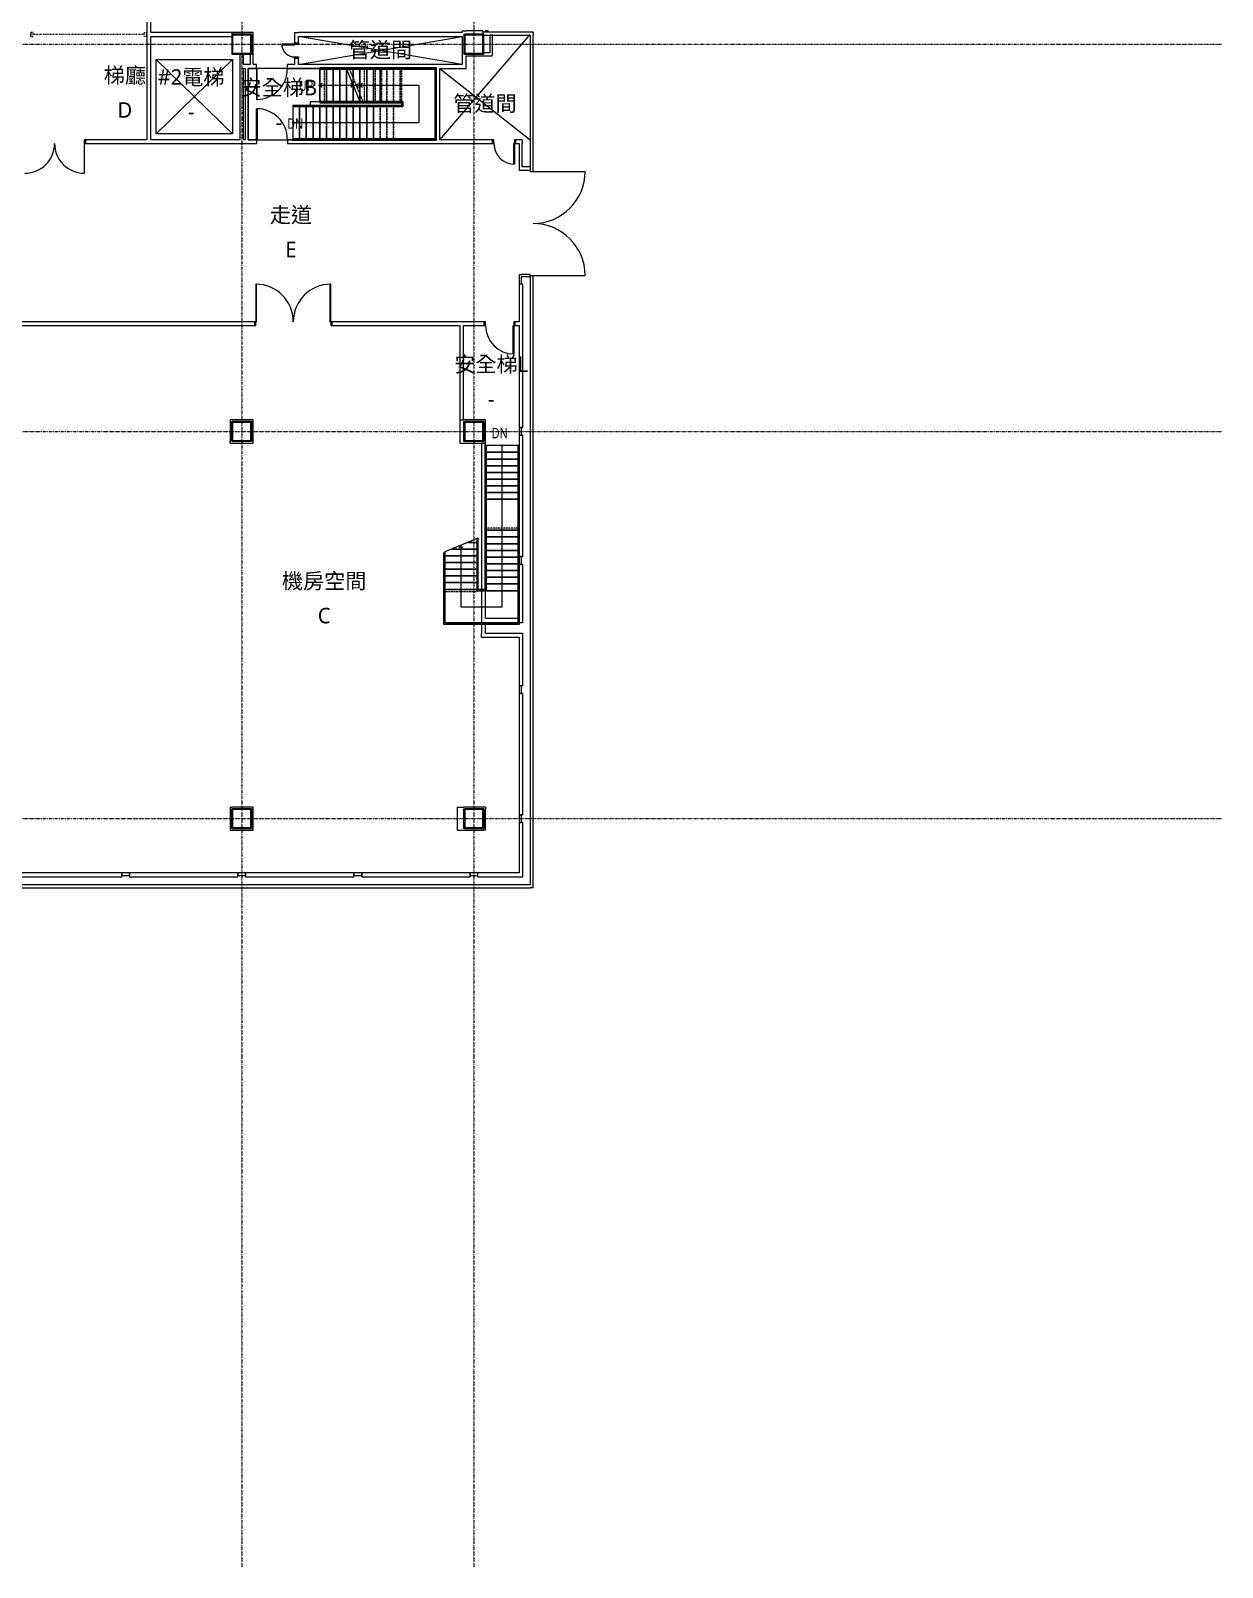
# Model space of a CAD drawing. Extents: x -122301 to 290600, y -29000 to 395522.
# Drawn here: x 244425 to 290600, y -29000 to 30520 of the extents above; entities that cross this region are included whole.
import ezdxf
from ezdxf.enums import TextEntityAlignment as Align

# ---------------------------------------------------------------- set-up
doc = ezdxf.new("R2010")
doc.units = 0
doc.header["$LTSCALE"] = 10
for name, pattern in [('H12PL2$0$JJP_三點線', [0.9, 0.3, -0.15, 0, -0.15, 0, -0.15, 0, -0.15]), ('H12PL2$0$JJP_虛線(退縮線、投影線、地下室範圍、非屬本工程、圖面分區)', [0.45, 0.3, -0.15]), ('H12PL2$0$TAI_虛線', [5.644, 2.822, -2.822]), ('H12PL2$0$虛線', [0.846667, 0.423333, -0.423333])]:
    doc.linetypes.add(name, pattern=pattern)
for name, color, linetype in [('H12PL2$0$A-OBJE-2D', 252, 'Continuous'), ('H12PL2$0$A-STRS', 252, 'Continuous'), ('H12PL2$0$A-TEXT', 252, 'Continuous'), ('H12PL2$0$A-WALL-EX', 252, 'Continuous'), ('H12PL2$0$A-WALL-IN', 252, 'Continuous'), ('H12PL2$0$A-ZONE', 252, 'Continuous'), ('H12PL2$0$Door', 252, 'Continuous'), ('H12PL2$0$S-COL', 252, 'Continuous'), ('H12PL2$0$S-GRID', 252, 'Continuous'), ('H12PL2$0$S-SLAB-SHOW', 252, 'Continuous')]:
    doc.layers.add(name, color=color, linetype=linetype)
doc.styles.add('H12PL2$0$Standard', font='', dxfattribs={"width": 0.8})
doc.styles.get('H12PL2$0$Standard').set_extended_font_data('Microsoft JhengHei')

# ---------------------------------------------------------------- blocks, each defined once
blk = doc.blocks.new('H12PL2')
at = {"layer": 'H12PL2$0$A-OBJE-2D', "lineweight": 0}
for p, q in [((260275, 26300), (263780, 30380)), ((254800, 29210), (261150, 30300)), ((261150, 29210), (254800, 30300)), ((249290, 26525), (252240, 29410)), ((249290, 29410), (252240, 26525)), ((249290, 26525), (249290, 29410)), ((249290, 29410), (252240, 29410)), ((252240, 29410), (252240, 26525)), ((260275, 29060), (263780, 26300)), ((252240, 26525), (249290, 26525))]:
    blk.add_line(p, q, dxfattribs=at)
at = {"layer": 'H12PL2$0$A-STRS', "lineweight": 0}
for p, q in [((256644.2, 29080), (255625, 29080)), ((255625, 29080), (255625, 29030)), ((257965, 29080), (255625, 29080)), ((255625, 29080), (255625, 29030)), ((255625, 29030), (256665, 29030)), ((255625, 29030), (255625, 27780)), ((256665, 29030), (255625, 29030)), ((255625, 29030), (255625, 27780)), ((255885, 29030), (255625, 29030)), ((255625, 29030), (257965, 29030)), ((255625, 29030), (255625, 27780)), ((257965, 29030), (255625, 29030)), ((255625, 29030), (255625, 27780)), ((255885, 29030), (255625, 29030)), ((255885, 29030), (255885, 27780)), ((255885, 27780), (255885, 29030)), ((255885, 29030), (255885, 27780)), ((256145, 29030), (255885, 29030)), ((255885, 29030), (255885, 27780)), ((255885, 27780), (255885, 29030)), ((255885, 29030), (255885, 27780)), ((256145, 29030), (255885, 29030)), ((256145, 29030), (256145, 27780)), ((256145, 27780), (256145, 29030)), ((256145, 29030), (256145, 27780)), ((256405, 29030), (256145, 29030)), ((256145, 29030), (256145, 27780)), ((256145, 27780), (256145, 29030)), ((256145, 29030), (256145, 27780)), ((256405, 29030), (256145, 29030)), ((256405, 29030), (256405, 27780)), ((256405, 27780), (256405, 29030)), ((256405, 29030), (256405, 27780)), ((256665, 29030), (256405, 29030)), ((256405, 29030), (256405, 27780)), ((256405, 27780), (256405, 29030)), ((256405, 29030), (256405, 27780)), ((256665, 29030), (256405, 29030)), ((256665, 29030), (256665, 27780)), ((256665, 27780), (256665, 29030)), ((256665, 29030), (256665, 27780)), ((256665, 29030), (257185, 27780)), ((256665, 29030), (256665, 27780)), ((256665, 27780), (256665, 29030)), ((256665, 29030), (256665, 27780)), ((256925, 29030), (256665, 29030)), ((256925, 29030), (256925, 27780)), ((256925, 27780), (256925, 29030)), ((256925, 29030), (256925, 27780)), ((257185, 29030), (256925, 29030)), ((257705, 29080), (257185, 29080)), ((257185, 29080), (257185, 29030)), ((257185, 29030), (257185, 27780)), ((257185, 27780), (257185, 29030)), ((257185, 29030), (257185, 27780)), ((257445, 29030), (257185, 29030)), ((257185, 29030), (257705, 29030)), ((257185, 29030), (257185, 27780)), ((257705, 29030), (257185, 29030)), ((257185, 29030), (257185, 27780)), ((257445, 29030), (257185, 29030)), ((257445, 29030), (257445, 27780)), ((257445, 27780), (257445, 29030)), ((257445, 29030), (257445, 27780)), ((257705, 29030), (257445, 29030)), ((257445, 29030), (257445, 27780)), ((257445, 27780), (257445, 29030)), ((257445, 29030), (257445, 27780)), ((257705, 29030), (257445, 29030)), ((257705, 29030), (257705, 29080)), ((257965, 29080), (257705, 29080)), ((257705, 29080), (257705, 29030)), ((257705, 29030), (257705, 27780)), ((257705, 27780), (257705, 29030)), ((257705, 29030), (257705, 27780)), ((257965, 29030), (257705, 29030)), ((257705, 29030), (257965, 29030)), ((257779.57, 29030), (257705, 29030)), ((257705, 29030), (257705, 27780)), ((257705, 29030), (257705, 27780)), ((257705, 29030), (257705, 27780)), ((257705, 27780), (257705, 29030)), ((257705, 29030), (257705, 27780)), ((257965, 29030), (257705, 29030)), ((257965, 29030), (257779.57, 29030)), ((257965, 29030), (257965, 29080)), ((260145, 29080), (257965, 29080)), ((257965, 29080), (257965, 29030)), ((260145, 29080), (257965, 29080)), ((257965, 29030), (260095, 29030)), ((258032.66, 29030), (257965, 29030)), ((257965, 29030), (257965, 27780)), ((257965, 29030), (257965, 27780)), ((257965, 29030), (257965, 27780)), ((257965, 27780), (257965, 29030)), ((260095, 29030), (257965, 29030)), ((257965, 29030), (257965, 27780)), ((257965, 29030), (260095, 29030)), ((260095, 29030), (257965, 29030)), ((260095, 29030), (257965, 29030)), ((260095, 29030), (258032.66, 29030)), ((260095, 29030), (260095, 26330)), ((260095, 26330), (260095, 29030)), ((260095, 26330), (260095, 29030)), ((260095, 29030), (260095, 26330)), ((260095, 26330), (260095, 29030)), ((260095, 26330), (260095, 29030)), ((260145, 26280), (260145, 29080)), ((260145, 26280), (260145, 29080)), ((255725, 28480), (255625, 28405)), ((255625, 28405), (255885, 28405)), ((255625, 28405), (255885, 28405)), ((255625, 28405), (255725, 28330)), ((255885, 28405), (256925, 28405)), ((255885, 28405), (257965, 28405)), ((256925, 28405), (256825, 28480)), ((256825, 28330), (256925, 28405)), ((256925, 28405), (256925, 27780)), ((256925, 27780), (256925, 28405)), ((256925, 28405), (256925, 27780)), ((257285, 28480), (257185, 28405)), ((257185, 28405), (257445, 28405)), ((257185, 28405), (257285, 28330)), ((257445, 28405), (257705, 28405)), ((257705, 28405), (257965, 28405)), ((257965, 28405), (259470, 28405)), ((257965, 28405), (259470, 28405)), ((259470, 28405), (259470, 26955)), ((259470, 28405), (259470, 26955)), ((257445, 27630), (254585, 27630)), ((254585, 27630), (254585, 27580)), ((254585, 27580), (257445, 27580)), ((254585, 27580), (254585, 26330)), ((257445, 27580), (254585, 27580)), ((254845, 27580), (254585, 27580)), ((254585, 27580), (254585, 26330)), ((254845, 26330), (254845, 27580)), ((255105, 27580), (254845, 27580)), ((254845, 27580), (254845, 26330)), ((254845, 26330), (254845, 27580)), ((255105, 26330), (255105, 27580)), ((255365, 27580), (255105, 27580)), ((255105, 27580), (255105, 26330)), ((255105, 26330), (255105, 27580)), ((257705, 27630), (255365, 27630)), ((255365, 27630), (255365, 27580)), ((255365, 27580), (257705, 27580)), ((257705, 27580), (255365, 27580)), ((255365, 27580), (255365, 26330)), ((255625, 27580), (255365, 27580)), ((255365, 27580), (255365, 26330)), ((255365, 26330), (255365, 27580)), ((255625, 27580), (255365, 27580)), ((255365, 27580), (255365, 26330)), ((255365, 26330), (255365, 27580)), ((257185, 27780), (255625, 27780)), ((255625, 27780), (255625, 27730)), ((255625, 27780), (257185, 27780)), ((255625, 27780), (255885, 27780)), ((257965, 27780), (255625, 27780)), ((255625, 27780), (255625, 27730)), ((255625, 27780), (257965, 27780)), ((255625, 27780), (255885, 27780)), ((255625, 27730), (257205.8, 27730)), ((255625, 27730), (257965, 27730)), ((255625, 26330), (255625, 27580)), ((255885, 27580), (255625, 27580)), ((255625, 27580), (255625, 26330)), ((255625, 26330), (255625, 27580)), ((255625, 26330), (255625, 27580)), ((255885, 27580), (255625, 27580)), ((255625, 27580), (255625, 26330)), ((255625, 26330), (255625, 27580)), ((255885, 27780), (256145, 27780)), ((255885, 27780), (256145, 27780)), ((255885, 26330), (255885, 27580)), ((256145, 27580), (255885, 27580)), ((255885, 27580), (255885, 26330)), ((255885, 26330), (255885, 27580)), ((255885, 26330), (255885, 27580)), ((256145, 27580), (255885, 27580)), ((255885, 27580), (255885, 26330)), ((255885, 26330), (255885, 27580)), ((256145, 27780), (256405, 27780)), ((256145, 27780), (256405, 27780)), ((256145, 26330), (256145, 27580)), ((256405, 27580), (256145, 27580)), ((256145, 27580), (256145, 26330)), ((256145, 26330), (256145, 27580)), ((256145, 26330), (256145, 27580)), ((256405, 27580), (256145, 27580)), ((256145, 27580), (256145, 26330)), ((256145, 26330), (256145, 27580)), ((256405, 27780), (256665, 27780)), ((256405, 27780), (256665, 27780)), ((256405, 26330), (256405, 27580)), ((256665, 27580), (256405, 27580)), ((256405, 27580), (256405, 26330)), ((256405, 26330), (256405, 27580)), ((256405, 26330), (256405, 27580)), ((256665, 27580), (256405, 27580)), ((256405, 27580), (256405, 26330)), ((256405, 26330), (256405, 27580)), ((256665, 27780), (256925, 27780)), ((256665, 27780), (256925, 27780)), ((256665, 26330), (256665, 27580)), ((256925, 27580), (256665, 27580)), ((256665, 27580), (256665, 26330)), ((256665, 26330), (256665, 27580)), ((256665, 26330), (256665, 27580)), ((256925, 27580), (256665, 27580)), ((256665, 27580), (256665, 26330)), ((256665, 26330), (256665, 27580)), ((256925, 27780), (257185, 27780)), ((256925, 27780), (257185, 27780)), ((256925, 26330), (256925, 27580)), ((257185, 27580), (256925, 27580)), ((256925, 27580), (256925, 26330)), ((256925, 26330), (256925, 27580)), ((256925, 26330), (256925, 27580)), ((257185, 27580), (256925, 27580)), ((256925, 27580), (256925, 26330)), ((256925, 26330), (256925, 27580)), ((257185, 27780), (257445, 27780)), ((257705, 27780), (257185, 27780)), ((257185, 27780), (257185, 27730)), ((257185, 27780), (257705, 27780)), ((257185, 27780), (257445, 27780)), ((257185, 27730), (257705, 27730)), ((257185, 26330), (257185, 27580)), ((257445, 27580), (257185, 27580)), ((257185, 27580), (257185, 26330)), ((257185, 26330), (257185, 27580)), ((257185, 26330), (257185, 27580)), ((257445, 27580), (257185, 27580)), ((257185, 27580), (257185, 26330)), ((257185, 26330), (257185, 27580)), ((257445, 27780), (257705, 27780)), ((257445, 27780), (257705, 27780)), ((257705, 27630), (257445, 27630)), ((257445, 27630), (257445, 27580)), ((257445, 27580), (257445, 27630)), ((257445, 26330), (257445, 27580)), ((257705, 27580), (257445, 27580)), ((257445, 27580), (257445, 26330)), ((257445, 26330), (257445, 27580)), ((257445, 27580), (257705, 27580)), ((257705, 27580), (257445, 27580)), ((257445, 26330), (257445, 27580)), ((257445, 26330), (257445, 27580)), ((257705, 27580), (257445, 27580)), ((257445, 27580), (257445, 26330)), ((257445, 26330), (257445, 27580)), ((257705, 27780), (257965, 27780)), ((257705, 27730), (257705, 27780)), ((257965, 27780), (257705, 27780)), ((257705, 27780), (257705, 27730)), ((257705, 27780), (257779.57, 27780)), ((257705, 27780), (257965, 27780)), ((257705, 27730), (257965, 27730)), ((258795, 27630), (257705, 27630)), ((257705, 27630), (257705, 27580)), ((257705, 27580), (257705, 27630)), ((258795, 27630), (257705, 27630)), ((257705, 27580), (258845, 27580)), ((258845, 27580), (257705, 27580)), ((257705, 26330), (257705, 27580)), ((257705, 26330), (257705, 27580)), ((258845, 27580), (257705, 27580)), ((257705, 27580), (257705, 26330)), ((257705, 26330), (257705, 27580)), ((257705, 27580), (258845, 27580)), ((258845, 27580), (257705, 27580)), ((258845, 27580), (257705, 27580)), ((257779.57, 27780), (257965, 27780)), ((257965, 27730), (257965, 27780)), ((258845, 27780), (257965, 27780)), ((257965, 27780), (257965, 27730)), ((257965, 27780), (258032.66, 27780)), ((257965, 27780), (258845, 27780)), ((258845, 27780), (257965, 27780)), ((257965, 27780), (258845, 27780)), ((257965, 27780), (258845, 27780)), ((257965, 27730), (258795, 27730)), ((257965, 27730), (258795, 27730)), ((258032.66, 27780), (258845, 27780)), ((258795, 27730), (258795, 27630)), ((258795, 27730), (258795, 27630)), ((258845, 27580), (258845, 27780)), ((258845, 27780), (258845, 27580)), ((258845, 27780), (258845, 27580)), ((258845, 27580), (258845, 27780)), ((258845, 27780), (258845, 27580)), ((258845, 27780), (258845, 27580)), ((254845, 26955), (254585, 26955)), ((257445, 26955), (254845, 26955)), ((255625, 26955), (255365, 26955)), ((257705, 26955), (255625, 26955)), ((257705, 26955), (257445, 26955)), ((259470, 26955), (257705, 26955)), ((259470, 26955), (257705, 26955)), ((257445, 26330), (254585, 26330)), ((254585, 26330), (254585, 26280)), ((254585, 26330), (257445, 26330)), ((254585, 26330), (254845, 26330)), ((254585, 26280), (257445, 26280)), ((254845, 26330), (255105, 26330)), ((255105, 26330), (255365, 26330)), ((257705, 26330), (255365, 26330)), ((255365, 26330), (255365, 26280)), ((255365, 26330), (257705, 26330)), ((255365, 26330), (255625, 26330)), ((255365, 26330), (255625, 26330)), ((255365, 26280), (257705, 26280)), ((255625, 26330), (255885, 26330)), ((255625, 26330), (255885, 26330)), ((255885, 26330), (256145, 26330)), ((255885, 26330), (256145, 26330)), ((256145, 26330), (256405, 26330)), ((256145, 26330), (256405, 26330)), ((256405, 26330), (256665, 26330)), ((256405, 26330), (256665, 26330)), ((256665, 26330), (256925, 26330)), ((256665, 26330), (256925, 26330)), ((256925, 26330), (257185, 26330)), ((256925, 26330), (257185, 26330)), ((257185, 26330), (257445, 26330)), ((257185, 26330), (257445, 26330)), ((257445, 26330), (257705, 26330)), ((257705, 26330), (257445, 26330)), ((257445, 26330), (257445, 26280)), ((257445, 26280), (257445, 26330)), ((257445, 26330), (257705, 26330)), ((257445, 26330), (257705, 26330)), ((257445, 26280), (257705, 26280)), ((260095, 26330), (257705, 26330)), ((257705, 26330), (257705, 26280)), ((257705, 26280), (257705, 26330)), ((257705, 26330), (260095, 26330)), ((257705, 26330), (260095, 26330)), ((260095, 26330), (257705, 26330)), ((257705, 26330), (260095, 26330)), ((257705, 26330), (260095, 26330)), ((257705, 26280), (260145, 26280)), ((257705, 26280), (260145, 26280)), ((262070, 14450), (262020, 14450)), ((262020, 14450), (262020, 12370)), ((262070, 12370), (262070, 14450)), ((263320, 14450), (262070, 14450)), ((262070, 14450), (262070, 12370)), ((263320, 14450), (262070, 14450)), ((262070, 14450), (262070, 14190)), ((262695, 14190), (262695, 14450)), ((263370, 14450), (263320, 14450)), ((263320, 14450), (263320, 12370)), ((263320, 12370), (263320, 14450)), ((263320, 14190), (263320, 14450)), ((263370, 12370), (263370, 14450)), ((262070, 14190), (263320, 14190)), ((263320, 14190), (262070, 14190)), ((262070, 14190), (262070, 13930)), ((262070, 14190), (263320, 14190)), ((262070, 13930), (263320, 13930)), ((263320, 13930), (262070, 13930)), ((262070, 13930), (262070, 13670)), ((262070, 13930), (263320, 13930)), ((262695, 12370), (262695, 14190)), ((263320, 13930), (263320, 14190)), ((263320, 13670), (263320, 13930)), ((262070, 13670), (263320, 13670)), ((263320, 13670), (262070, 13670)), ((262070, 13670), (262070, 13410)), ((262070, 13670), (263320, 13670)), ((262070, 13410), (263320, 13410)), ((263320, 13410), (262070, 13410)), ((262070, 13410), (262070, 13150)), ((262070, 13410), (263320, 13410)), ((262070, 13150), (263320, 13150)), ((263320, 13150), (262070, 13150)), ((262070, 13150), (262070, 12890)), ((262070, 13150), (263320, 13150)), ((263320, 13410), (263320, 13670)), ((263320, 13150), (263320, 13410)), ((263320, 12890), (263320, 13150)), ((262070, 12890), (263320, 12890)), ((263320, 12890), (262070, 12890)), ((262070, 12890), (262070, 12630)), ((262070, 12890), (263320, 12890)), ((262070, 12630), (263320, 12630)), ((262070, 12630), (262070, 12370)), ((263320, 12630), (262070, 12630)), ((262070, 12630), (263320, 12630)), ((263320, 12630), (263320, 12890)), ((263320, 12370), (263320, 12630)), ((262070, 12370), (262020, 12370)), ((262020, 12370), (262020, 11170)), ((262020, 12370), (262070, 12370)), ((262070, 11170), (262070, 12370)), ((262070, 12370), (262070, 11247.7)), ((262070, 12370), (263320, 12370)), ((262070, 12370), (263320, 12370)), ((262070, 12370), (262070, 11170)), ((263320, 12370), (262070, 12370)), ((262070, 12370), (263320, 12370)), ((262695, 11170), (262695, 12370)), ((263370, 12370), (263320, 12370)), ((263320, 12370), (263320, 11170)), ((263320, 12370), (263370, 12370)), ((263320, 11247.7), (263320, 12370)), ((263320, 11170), (263320, 12370)), ((263370, 11170), (263370, 12370)), ((261720, 10851.69), (260470, 10331.69)), ((261720, 10851.69), (261720, 8880)), ((261720, 8880), (261720, 10851.69)), ((261720, 10700), (261720, 10851.69)), ((261770, 8880), (261770, 10872.49)), ((262070, 11170), (262020, 11170)), ((262020, 11170), (262020, 8830)), ((262020, 11170), (262070, 11170)), ((262070, 11247.7), (262070, 11170)), ((262070, 8830), (262070, 11170)), ((262070, 11170), (262070, 8830)), ((262070, 11170), (263320, 11170)), ((262070, 11170), (263320, 11170)), ((262070, 11170), (263320, 11170)), ((263320, 11170), (262070, 11170)), ((262070, 11170), (262070, 10910)), ((262070, 11170), (263320, 11170)), ((262070, 10910), (263320, 10910)), ((263320, 10910), (262070, 10910)), ((262070, 10910), (262070, 10650)), ((262070, 10910), (263320, 10910)), ((262695, 8830), (262695, 11170)), ((263320, 11170), (263320, 11247.7)), ((263370, 11170), (263320, 11170)), ((263320, 11170), (263320, 8830)), ((263320, 11170), (263370, 11170)), ((263320, 8830), (263320, 11170)), ((263320, 10910), (263320, 11170)), ((263320, 10650), (263320, 10910)), ((263370, 8830), (263370, 11170)), ((260420, 10310.89), (260420, 8880)), ((260470, 8880), (260470, 10331.69)), ((260470, 10331.69), (260470, 8880)), ((260470, 10331.69), (260470, 10180)), ((261720, 10180), (260470, 10180)), ((260470, 10180), (261720, 10180)), ((261720, 10180), (260470, 10180)), ((260470, 10180), (260470, 9920)), ((261720, 10440), (260730.36, 10440)), ((260730.36, 10440), (261720, 10440)), ((261720, 10440), (260730.36, 10440)), ((261095, 10591.69), (261020, 10491.69)), ((261095, 10591.69), (261095, 8880)), ((261170, 10491.69), (261095, 10591.69)), ((261720, 10700), (261355.36, 10700)), ((261355.36, 10700), (261720, 10700)), ((261720, 10700), (261355.36, 10700)), ((261720, 10440), (261720, 10700)), ((261720, 10180), (261720, 10440)), ((261720, 9920), (261720, 10180)), ((262070, 10650), (263320, 10650)), ((263320, 10650), (262070, 10650)), ((262070, 10650), (262070, 10390)), ((262070, 10650), (263320, 10650)), ((262070, 10390), (263320, 10390)), ((263320, 10390), (262070, 10390)), ((262070, 10390), (262070, 10130)), ((262070, 10390), (263320, 10390)), ((262070, 10130), (263320, 10130)), ((263320, 10130), (262070, 10130)), ((262070, 10130), (262070, 9870)), ((262070, 10130), (263320, 10130)), ((263320, 10390), (263320, 10650)), ((263320, 10130), (263320, 10390)), ((263320, 9870), (263320, 10130)), ((261720, 9920), (260470, 9920)), ((260470, 9920), (261720, 9920)), ((261720, 9920), (260470, 9920)), ((260470, 9920), (260470, 9660)), ((261720, 9660), (260470, 9660)), ((260470, 9660), (261720, 9660)), ((261720, 9660), (260470, 9660)), ((260470, 9660), (260470, 9400)), ((261720, 9660), (261720, 9920)), ((261720, 9400), (261720, 9660)), ((262070, 9870), (263320, 9870)), ((263320, 9870), (262070, 9870)), ((262070, 9870), (262070, 9610)), ((262070, 9870), (263320, 9870)), ((262070, 9610), (263320, 9610)), ((263320, 9610), (262070, 9610)), ((262070, 9610), (262070, 9350)), ((262070, 9610), (263320, 9610)), ((263320, 9610), (263320, 9870)), ((263320, 9350), (263320, 9610)), ((261720, 9400), (260470, 9400)), ((260470, 9400), (261720, 9400)), ((261720, 9400), (260470, 9400)), ((260470, 9400), (260470, 9140)), ((261720, 9140), (260470, 9140)), ((260470, 9140), (261720, 9140)), ((261720, 9140), (260470, 9140)), ((260470, 9140), (260470, 8880)), ((261720, 9140), (261720, 9400)), ((261720, 8880), (261720, 9140)), ((262070, 9350), (263320, 9350)), ((263320, 9350), (262070, 9350)), ((262070, 9350), (262070, 9090)), ((262070, 9350), (263320, 9350)), ((262070, 9090), (263320, 9090)), ((262070, 9090), (262070, 8830)), ((263320, 9090), (262070, 9090)), ((262070, 9090), (263320, 9090)), ((263320, 9090), (263320, 9350)), ((263320, 8830), (263320, 9090)), ((260420, 8880), (260470, 8880)), ((260420, 8880), (260420, 7530)), ((260470, 8880), (260420, 8880)), ((260470, 7580), (260470, 8880)), ((260470, 8880), (260470, 8802.3)), ((261720, 8880), (260470, 8880)), ((261720, 8880), (260470, 8880)), ((261720, 8880), (260470, 8880)), ((260470, 8880), (261720, 8880)), ((261720, 8880), (260470, 8880)), ((260470, 8880), (260470, 7580)), ((260470, 8802.3), (260470, 7580)), ((261095, 8880), (261095, 8205)), ((261720, 8880), (261770, 8880)), ((261720, 8880), (261720, 8830)), ((261770, 8880), (261720, 8880)), ((261720, 8830), (261720, 8880)), ((261720, 8830), (261720, 8880)), ((261720, 8830), (262070, 8830)), ((262070, 8830), (261720, 8830)), ((262070, 8830), (261720, 8830)), ((262070, 8880), (261770, 8880)), ((262020, 8830), (262070, 8830)), ((262070, 8830), (262070, 8880)), ((262070, 8830), (263320, 8830)), ((262070, 8830), (263320, 8830)), ((263320, 8830), (262070, 8830)), ((262070, 8830), (263320, 8830)), ((262695, 8205), (262695, 8830)), ((263370, 8830), (263320, 8830)), ((263320, 8830), (263320, 7580)), ((263320, 8830), (263370, 8830)), ((263320, 7580), (263320, 8830)), ((263320, 7580), (263320, 8830)), ((263370, 7530), (263370, 8830)), ((261095, 8205), (262695, 8205)), ((260420, 7530), (263370, 7530)), ((263320, 7580), (260470, 7580)), ((260470, 7580), (263320, 7580)), ((260470, 7580), (263320, 7580))]:
    blk.add_line(p, q, dxfattribs=at)
at = {"layer": 'H12PL2$0$A-STRS', "linetype": 'H12PL2$0$JJP_虛線(退縮線、投影線、地下室範圍、非屬本工程、圖面分區)', "lineweight": 0}
for p, q in [((255804.09, 27780), (255804.09, 29030)), ((255804.09, 27780), (255804.09, 29030)), ((258745, 29080), (256752.51, 29080)), ((256773.31, 29030), (258745, 29030)), ((256925, 29030), (256773.31, 29030)), ((256773.31, 29030), (257293.31, 27780)), ((256925, 29030), (256925, 28665.36)), ((256925, 28665.36), (256925, 29030)), ((256925, 29030), (256925, 28665.36)), ((257185, 29030), (256925, 29030)), ((257185, 29030), (257185, 28040.36)), ((257185, 28040.36), (257185, 29030)), ((257185, 29030), (257185, 28040.36)), ((257445, 29030), (257185, 29030)), ((257360.68, 27780), (257360.68, 29030)), ((257445, 29030), (257445, 27780)), ((257445, 27780), (257445, 29030)), ((257445, 29030), (257445, 27780)), ((257705, 29030), (257445, 29030)), ((257705, 29030), (257705, 27780)), ((257705, 27780), (257705, 29030)), ((257705, 29030), (257705, 27780)), ((257965, 29030), (257705, 29030)), ((257779.57, 27780), (257779.57, 29030)), ((257965, 29030), (257965, 27780)), ((257965, 27780), (257965, 29030)), ((257965, 29030), (257965, 27780)), ((258225, 29030), (257965, 29030)), ((258032.66, 27780), (258032.66, 29030)), ((258225, 29030), (258225, 27780)), ((258225, 27780), (258225, 29030)), ((258225, 29030), (258225, 27780)), ((258485, 29030), (258225, 29030)), ((258485, 29030), (258485, 27780)), ((258485, 27780), (258485, 29030)), ((258485, 29030), (258485, 27780)), ((258745, 29030), (258485, 29030)), ((258745, 29030), (258745, 29080)), ((260145, 29080), (258745, 29080)), ((258745, 29080), (258745, 29030)), ((258745, 29030), (260095, 29030)), ((258745, 29030), (258745, 27780)), ((258745, 29030), (258745, 27780)), ((258745, 29030), (258745, 27780)), ((258745, 27780), (258745, 29030)), ((260095, 29030), (258745, 29030)), ((258745, 29030), (258745, 27780)), ((258812.66, 27780), (258812.66, 29030)), ((260095, 29030), (260095, 26330)), ((260095, 26330), (260095, 29030)), ((260145, 26280), (260145, 29080)), ((257133.31, 28480), (257033.31, 28405)), ((257033.31, 28405), (258745, 28405)), ((257033.31, 28405), (257133.31, 28330)), ((258745, 28405), (259470, 28405)), ((259470, 28405), (259470, 26955)), ((258485, 27630), (255365, 27630)), ((255365, 27630), (255365, 27580)), ((255365, 27580), (258485, 27580)), ((255625, 27580), (255365, 27580)), ((255365, 27580), (255365, 26330)), ((255625, 26330), (255625, 27580)), ((255885, 27580), (255625, 27580)), ((255625, 27580), (255625, 26330)), ((255625, 26330), (255625, 27580)), ((255885, 26330), (255885, 27580)), ((256145, 27580), (255885, 27580)), ((255885, 27580), (255885, 26330)), ((255885, 26330), (255885, 27580)), ((256145, 26330), (256145, 27580)), ((256405, 27580), (256145, 27580)), ((256145, 27580), (256145, 26330)), ((256145, 26330), (256145, 27580)), ((256405, 26330), (256405, 27580)), ((256665, 27580), (256405, 27580)), ((256405, 27580), (256405, 26330)), ((256405, 26330), (256405, 27580)), ((256665, 26330), (256665, 27580)), ((256925, 27580), (256665, 27580)), ((256665, 27580), (256665, 26330)), ((256665, 26330), (256665, 27580)), ((256925, 26330), (256925, 27580)), ((257185, 27580), (256925, 27580)), ((256925, 27580), (256925, 26330)), ((256925, 26330), (256925, 27580)), ((257185, 26330), (257185, 27580)), ((257445, 27580), (257185, 27580)), ((257185, 27580), (257185, 26330)), ((257185, 26330), (257185, 27580)), ((258745, 27780), (257293.31, 27780)), ((257293.31, 27780), (257445, 27780)), ((257314.11, 27730), (258745, 27730)), ((257445, 27780), (257705, 27780)), ((257445, 26330), (257445, 27580)), ((257705, 27580), (257445, 27580)), ((257445, 27580), (257445, 26330)), ((257445, 26330), (257445, 27580)), ((257445, 26330), (257445, 27580)), ((257705, 27780), (257965, 27780)), ((257705, 26330), (257705, 27580)), ((257965, 27580), (257705, 27580)), ((257705, 27580), (257705, 26330)), ((257705, 26330), (257705, 27580)), ((257705, 26330), (257705, 27580)), ((257965, 27780), (258225, 27780)), ((257965, 26330), (257965, 27580)), ((258225, 27580), (257965, 27580)), ((257965, 27580), (257965, 26330)), ((257965, 26330), (257965, 27580)), ((258225, 27780), (258485, 27780)), ((258225, 26330), (258225, 27580)), ((258485, 27580), (258225, 27580)), ((258225, 27580), (258225, 26330)), ((258225, 26330), (258225, 27580)), ((258485, 27780), (258745, 27780)), ((258795, 27630), (258485, 27630)), ((258485, 27630), (258485, 27580)), ((258485, 27580), (258485, 27630)), ((258485, 27580), (258845, 27580)), ((258485, 26330), (258485, 27580)), ((258485, 26330), (258485, 27580)), ((258485, 26330), (258485, 27580)), ((258845, 27580), (258485, 27580)), ((258485, 27580), (258485, 26330)), ((258485, 26330), (258485, 27580)), ((258745, 27730), (258745, 27780)), ((258845, 27780), (258745, 27780)), ((258745, 27780), (258745, 27730)), ((258745, 27780), (258845, 27780)), ((258745, 27730), (258795, 27730)), ((258795, 27730), (258795, 27630)), ((258845, 27580), (258845, 27780)), ((258845, 27780), (258845, 27580)), ((255625, 26955), (255365, 26955)), ((258485, 26955), (255625, 26955)), ((259470, 26955), (258485, 26955)), ((258485, 26330), (255365, 26330)), ((255365, 26330), (255365, 26280)), ((255365, 26330), (255625, 26330)), ((255365, 26280), (258485, 26280)), ((255625, 26330), (255885, 26330)), ((255885, 26330), (256145, 26330)), ((256145, 26330), (256405, 26330)), ((256405, 26330), (256665, 26330)), ((256665, 26330), (256925, 26330)), ((256925, 26330), (257185, 26330)), ((257185, 26330), (257445, 26330)), ((257445, 26330), (257705, 26330)), ((257705, 26330), (257965, 26330)), ((257965, 26330), (258225, 26330)), ((258225, 26330), (258485, 26330)), ((260095, 26330), (258485, 26330)), ((258485, 26330), (258485, 26280)), ((258485, 26280), (258485, 26330)), ((258485, 26330), (260095, 26330)), ((258485, 26280), (260145, 26280)), ((262070, 12370), (263320, 12370)), ((263320, 11247.7), (262070, 11247.7)), ((260470, 8802.3), (261720, 8802.3)), ((261720, 8802.3), (261720, 8830)), ((262070, 8830), (263320, 8830))]:
    blk.add_line(p, q, dxfattribs=at)
at = {"layer": 'H12PL2$0$A-STRS', "linetype": 'H12PL2$0$虛線', "lineweight": 0}
for p, q in [((258745, 29030), (256773.31, 29030)), ((258812.66, 29030), (258745, 29030)), ((260095, 29030), (258812.66, 29030)), ((260095, 26330), (260095, 29030)), ((258485, 27580), (255365, 27580)), ((255365, 27580), (255365, 26330)), ((257293.31, 27780), (258745, 27780)), ((258845, 27580), (258485, 27580)), ((258745, 27780), (258812.66, 27780)), ((258812.66, 27780), (258845, 27780)), ((258845, 27780), (258845, 27580)), ((255365, 26330), (258485, 26330)), ((258485, 26330), (260095, 26330))]:
    blk.add_line(p, q, dxfattribs=at)
at = {"layer": 'H12PL2$0$A-STRS', "lineweight": 0, "flags": 128}
for points in [[(255625, 28380, 1), (255625, 28430, 1)], [(254585, 26930, 1), (254585, 26980, 1)], [(255365, 26930, 1), (255365, 26980, 1)], [(262670, 14450, 1), (262720, 14450, 1)]]:
    blk.add_lwpolyline(points, format="xyb", close=True, dxfattribs=at)
at = {"layer": 'H12PL2$0$A-WALL-EX', "lineweight": 0}
for p, q in [((262150, 30520), (262050, 30520)), ((263780, 25066.44), (263895, 25066.44)), ((263895, 25066.44), (263900, 25066.44)), ((263780, 21040), (263895, 21040)), ((263895, 21040), (263900, 21040))]:
    blk.add_line(p, q, dxfattribs=at)
at = {"layer": 'H12PL2$0$A-WALL-EX', "lineweight": 0, "flags": 128}
for points in [[(263900, 30465), (261950, 30465)], [(261950, 30465), (261950, 30345)], [(262050, 30520), (262050, 30500)], [(262150, 30500), (262050, 30500)], [(262150, 30500), (262150, 30520)], [(263900, 30465), (263900, 30345)], [(261950, 30345), (263780, 30345)], [(263780, 30345), (263780, 25066.44)], [(263900, 25066.44), (263900, 30345)], [(263780, 21040), (263780, -2565)], [(263900, -2685), (263900, 21040)], [(243100, -2685), (263780, -2685)], [(263780, -2565), (243220, -2565)], [(263900, -2685), (263780, -2685)]]:
    blk.add_lwpolyline(points, dxfattribs=at)
at = {"layer": 'H12PL2$0$A-WALL-IN', "lineweight": 0}
for p, q in [((244425, 30300), (244425, 30450)), ((248925, 30300), (248925, 30450)), ((254650, 30055), (254800, 30055)), ((253175, 29060), (253175, 29210)), ((254375, 29060), (254375, 29210)), ((254650, 29455), (254800, 29455)), ((246550, 26300), (246593, 26300)), ((246550, 26300), (246550, 26150)), ((253175, 26300), (253175, 26150)), ((254375, 26300), (254375, 26150)), ((262325, 26150), (262325, 26300)), ((263225, 26150), (263225, 26300)), ((246550, 26150), (246593, 26150)), ((253100, 19250), (253100, 19100)), ((256100, 19250), (256100, 19100)), ((262000, 19100), (262000, 19250)), ((263200, 19100), (263200, 19250))]:
    blk.add_line(p, q, dxfattribs=at)
at = {"layer": 'H12PL2$0$A-WALL-IN', "lineweight": 0, "flags": 128}
for points in [[(248925, 33400), (248925, 30450)], [(249075, 30450), (249075, 33400)], [(252215, 30450), (249075, 30450)], [(252215, 30450), (252215, 30300)], [(252985, 30450), (252215, 30450)], [(252215, 30450), (252215, 30385)], [(252215, 30385), (252250, 30385)], [(252215, 30385), (252215, 29615)], [(252215, 30385), (252985, 30385)], [(252950, 30385), (252250, 30385)], [(252985, 30385), (252950, 30385)], [(253050, 30450), (252985, 30450)], [(252985, 29650), (252985, 30385)], [(252985, 30385), (252985, 29615)], [(253050, 29615), (253050, 30450)], [(254650, 30450), (254800, 30450)], [(254650, 30450), (254650, 30055)], [(261150, 30450), (254800, 30450)], [(261150, 30520), (261300, 30520)], [(261150, 30520), (261150, 30452.5)], [(261215, 30385), (261250, 30385)], [(261215, 30385), (261215, 29615)], [(261950, 30385), (261250, 30385)], [(261950, 30520), (261300, 30520)], [(261300, 30385), (261950, 30385)], [(261300, 30350), (261300, 30385)], [(261950, 30520), (261950, 30385)], [(261985, 30385), (261950, 30385)], [(261985, 29650), (261985, 30385)], [(248925, 30300), (248925, 26300)], [(249075, 26300), (249075, 30300)], [(249075, 30300), (252215, 30300)], [(254800, 30300), (261150, 30300)], [(254800, 30055), (254800, 30300)], [(261150, 30300), (261150, 29210)], [(262325.5, 30345), (262212.5, 30345)], [(262212.5, 30345), (262212.5, 29662.5)], [(262325.5, 29662.5), (262325.5, 30345)], [(252215, 29615), (252250, 29615)], [(252250, 29615), (252985, 29615)], [(252525, 29615), (252525, 26300)], [(252525, 29615), (252675, 29615)], [(252675, 29210), (252675, 29615)], [(252925, 29210), (252675, 29210)], [(252925, 29615), (252925, 29210)], [(253050, 29615), (252925, 29615)], [(252985, 29615), (252985, 29650)], [(253050, 29615), (252985, 29615)], [(253050, 29210), (253050, 29615)], [(253175, 29210), (253050, 29210)], [(254650, 29210), (254375, 29210)], [(254650, 29455), (254650, 29210)], [(254800, 29210), (254800, 29455)], [(261150, 29210), (254800, 29210)], [(261215, 29615), (261250, 29615)], [(261250, 29615), (261985, 29615)], [(261300, 29549.5), (262325.5, 29549.5)], [(261300, 29210), (261300, 29549.5)], [(261300, 29060), (261300, 29210)], [(262212.5, 29662.5), (261950, 29662.5)], [(261985, 29615), (261985, 29650)], [(262325.5, 29549.5), (262325.5, 29662.5)], [(252675, 26300), (252675, 29060)], [(252675, 29060), (252737, 29060)], [(252737, 29060), (252737, 26300)], [(252850, 26300), (252850, 29060)], [(252850, 29060), (253175, 29060)], [(254375, 29060), (260125, 29060)], [(260125, 29060), (260125, 26300)], [(260275, 29060), (261300, 29060)], [(260275, 26300), (260275, 29060)], [(248925, 26300), (246550, 26300)], [(252525, 26300), (249075, 26300)], [(252737, 26300), (252675, 26300)], [(253175, 26300), (252850, 26300)], [(260125, 26300), (254375, 26300)], [(262325, 26300), (260275, 26300)], [(263467.5, 26300), (263225, 26300)], [(263467.5, 26300), (263467.5, 26150)], [(246550, 26150), (252525, 26150)], [(252525, 26150), (252675, 26150)], [(252675, 26150), (253175, 26150)], [(254375, 26150), (260125, 26150)], [(260125, 26150), (260275, 26150)], [(260275, 26150), (262325, 26150)], [(263225, 26150), (263349.5, 26150)], [(263349.5, 26150), (263349.5, 25125)], [(263467.5, 25243), (263467.5, 26150)], [(263349.5, 25125), (263467.5, 25125)], [(263780, 25243), (263467.5, 25243)], [(263467.5, 25125), (263780, 25125)], [(263780, 25243), (263780, 25125)], [(263350, 21075), (263450, 21075)], [(263350, 21075), (263350, 20700)], [(263780.5, 21075), (263450, 21075)], [(263450, 21000), (263780.5, 21000)], [(263450, 20700), (263450, 21000)], [(263780.5, 21000), (263780.5, 21075)], [(263450, 20700), (263350, 20700)], [(263500, 20700), (263350, 20700)], [(263350, 20700), (263350, 19250)], [(263500, 19250), (263500, 20700)], [(253100, 19250), (244050, 19250)], [(244050, 19100), (253100, 19100)], [(262000, 19250), (256100, 19250)], [(256100, 19100), (261050, 19100)], [(261050, 19100), (261050, 15450)], [(261200, 15450), (261200, 19100)], [(261200, 19100), (262000, 19100)], [(263350, 19250), (263200, 19250)], [(263200, 19100), (263350, 19100)], [(263350, 19100), (263350, 15150)], [(263500, 19100), (263500, 19250)], [(263500, 15150), (263500, 19100)], [(252150, 15450), (252150, 15385)], [(252985, 15450), (252150, 15450)], [(252150, 15385), (252150, 14615)], [(252215, 14615), (252215, 15385)], [(252215, 15385), (252985, 15385)], [(252215, 15385), (252250, 15385)], [(252215, 15385), (252215, 14615)], [(252950, 15385), (252250, 15385)], [(252985, 15385), (252950, 15385)], [(253050, 15450), (252985, 15450)], [(252985, 15385), (252985, 14615)], [(252985, 14650), (252985, 15385)], [(253050, 14615), (253050, 15450)], [(261050, 15450), (261200, 15450)], [(261050, 15450), (261215, 15450)], [(261050, 15450), (261050, 14550)], [(261985, 15450), (261215, 15450)], [(261215, 14615), (261215, 15385)], [(261215, 15385), (261985, 15385)], [(261215, 15385), (261250, 15385)], [(261215, 15385), (261215, 14615)], [(261950, 15385), (261250, 15385)], [(261985, 15385), (261950, 15385)], [(262050, 15450), (261985, 15450)], [(261985, 15385), (261985, 14615)], [(261985, 14650), (261985, 15385)], [(262050, 14615), (262050, 15450)], [(263450, 15150), (263350, 15150)], [(263350, 15150), (263350, 14850)], [(263350, 15150), (263500, 15150)], [(263450, 14850), (263450, 15150)], [(252150, 14550), (252150, 14615)], [(252150, 14550), (253050, 14550)], [(252985, 14615), (252215, 14615)], [(252215, 14615), (252250, 14615)], [(252250, 14615), (252985, 14615)], [(252985, 14615), (252985, 14650)], [(253050, 14550), (253050, 14615)], [(261050, 14550), (261215, 14550)], [(261985, 14615), (261215, 14615)], [(261215, 14615), (261250, 14615)], [(261215, 14550), (262050, 14550)], [(261250, 14615), (261985, 14615)], [(262045, 14550), (261895, 14550)], [(261895, 14550), (261895, 7175)], [(261985, 14615), (261985, 14650)], [(262045, 7750), (262045, 14550)], [(262050, 14550), (262050, 14615)], [(263350, 14850), (263450, 14850)], [(263500, 14850), (263350, 14850)], [(263350, 14850), (263350, 10150)], [(263500, 10150), (263500, 14850)], [(263450, 10150), (263350, 10150)], [(263350, 10150), (263350, 9850)], [(263350, 10150), (263500, 10150)], [(263450, 9850), (263450, 10150)], [(263350, 9850), (263450, 9850)], [(263500, 9850), (263350, 9850)], [(263350, 9850), (263350, 7750)], [(263500, 7750), (263500, 9850)], [(263350, 7750), (262045, 7750)], [(263500, 7600), (263500, 7750)], [(261895, 7025), (261895, 7175)], [(262045, 7600), (263500, 7600)], [(262045, 7175), (262045, 7600)], [(263350, 7175), (262045, 7175)], [(263500, 7175), (263350, 7175)], [(263500, 5150), (263500, 7175)], [(261895, 7025), (263350, 7025)], [(263350, 7025), (263350, 5150)], [(263450, 5150), (263350, 5150)], [(263350, 5150), (263350, 4850)], [(263500, 5150), (263350, 5150)], [(263350, 4850), (263450, 4850)], [(263500, 4850), (263350, 4850)], [(263350, 4850), (263350, 150)], [(263450, 4850), (263450, 5150)], [(263500, 150), (263500, 4850)], [(252150, 450), (252215, 450)], [(252150, 450), (252150, -450)], [(252985, 450), (252215, 450)], [(252215, 385), (252985, 385)], [(252215, -385), (252215, 385)], [(252215, 385), (252250, 385)], [(252215, 385), (252215, -385)], [(252950, 385), (252250, 385)], [(252985, 385), (252950, 385)], [(253050, 450), (252985, 450)], [(252985, 385), (252985, -385)], [(252985, -350), (252985, 385)], [(253050, -385), (253050, 450)], [(260950, 450), (261215, 450)], [(260950, 450), (260950, -450)], [(262050, 450), (261215, 450)], [(261215, -385), (261215, 385)], [(261215, 385), (261985, 385)], [(261215, 385), (261250, 385)], [(261215, 385), (261215, -385)], [(261950, 385), (261250, 385)], [(261985, 385), (261950, 385)], [(261985, 385), (261985, -385)], [(261985, -350), (261985, 385)], [(262050, 450), (262050, 385)], [(262050, -450), (262050, 385)], [(263450, 150), (263350, 150)], [(263350, 150), (263350, -150)], [(263350, 150), (263500, 150)], [(263450, -150), (263450, 150)], [(252150, -450), (252215, -450)], [(252985, -385), (252215, -385)], [(252215, -385), (252250, -385)], [(252215, -450), (253050, -450)], [(252250, -385), (252985, -385)], [(252985, -385), (252985, -350)], [(253050, -450), (253050, -385)], [(260950, -450), (261215, -450)], [(261985, -385), (261215, -385)], [(261215, -385), (261250, -385)], [(261215, -450), (261985, -450)], [(261250, -385), (261985, -385)], [(261985, -385), (261985, -350)], [(262050, -450), (261985, -450)], [(263350, -150), (263450, -150)], [(263500, -150), (263350, -150)], [(263350, -150), (263350, -2100)], [(263500, -2100), (263500, -150)], [(247950, -2100), (243550, -2100)], [(243550, -2250), (247950, -2250)], [(248250, -2100), (247950, -2100)], [(247950, -2100), (247950, -2200)], [(247950, -2250), (247950, -2100)], [(247950, -2200), (248250, -2200)], [(248250, -2200), (248250, -2100)], [(252450, -2100), (248250, -2100)], [(248250, -2100), (248250, -2250)], [(248250, -2250), (252450, -2250)], [(252750, -2100), (252450, -2100)], [(252450, -2100), (252450, -2200)], [(252450, -2250), (252450, -2100)], [(252450, -2200), (252750, -2200)], [(252750, -2200), (252750, -2100)], [(256950, -2100), (252750, -2100)], [(252750, -2100), (252750, -2250)], [(252750, -2250), (256950, -2250)], [(257250, -2100), (256950, -2100)], [(256950, -2100), (256950, -2200)], [(256950, -2250), (256950, -2100)], [(256950, -2200), (257250, -2200)], [(257250, -2200), (257250, -2100)], [(261450, -2100), (257250, -2100)], [(257250, -2100), (257250, -2250)], [(257250, -2250), (261450, -2250)], [(261750, -2100), (261450, -2100)], [(261450, -2100), (261450, -2200)], [(261450, -2250), (261450, -2100)], [(261450, -2200), (261750, -2200)], [(261750, -2200), (261750, -2100)], [(263350, -2100), (261750, -2100)], [(261750, -2250), (261750, -2100)], [(261750, -2250), (263500, -2250)], [(263500, -2250), (263500, -2100)]]:
    blk.add_lwpolyline(points, dxfattribs=at)
at = {"layer": 'H12PL2$0$Door', "linetype": 'H12PL2$0$TAI_虛線', "lineweight": 0}
for p, q in [((244525, 30450), (244425, 30450)), ((244425, 30450), (244425, 30300)), ((244525, 30300), (244525, 30450)), ((248825, 30375), (244525, 30375)), ((248825, 30300), (248825, 30450)), ((248825, 30450), (248925, 30450)), ((248925, 30450), (248925, 30300)), ((244425, 30300), (244525, 30300)), ((248925, 30300), (248825, 30300))]:
    blk.add_line(p, q, dxfattribs=at)
at = {"layer": 'H12PL2$0$Door', "lineweight": 0}
for p, q in [((262150, 30520), (262050, 30520)), ((254650, 30005), (254150, 30005)), ((254150, 30005), (254150, 29975)), ((254150, 29975), (254650, 29975)), ((254650, 30005), (254650, 30055)), ((254650, 30055), (254800, 30055)), ((254650, 29975), (254650, 30005)), ((254800, 30005), (254650, 30005)), ((254800, 30055), (254800, 30005)), ((253175, 29060), (253175, 29210)), ((254375, 29060), (254375, 29210)), ((254650, 29455), (254650, 29505)), ((254650, 29505), (254800, 29505)), ((254800, 29455), (254650, 29455)), ((254800, 29505), (254800, 29455)), ((253175, 29060), (253175, 27860)), ((253205, 29060), (253175, 29060)), ((253205, 27860), (253205, 29060)), ((253175, 27860), (253205, 27860)), ((253175, 26300), (253175, 27500)), ((253175, 27500), (253205, 27500)), ((253205, 27500), (253205, 26300)), ((246550, 26300), (246500, 26300)), ((246500, 26300), (246500, 26150)), ((246550, 26150), (246550, 26300)), ((246550, 26300), (246550, 26150)), ((246550, 26300), (246550, 26150)), ((246550, 26300), (246593, 26300)), ((246550, 26300), (246593, 26300)), ((253205, 26300), (253175, 26300)), ((253175, 26300), (253175, 26150)), ((254375, 26300), (254375, 26150)), ((262375, 26300), (262325, 26300)), ((262325, 26300), (262325, 26150)), ((262375, 26150), (262375, 26300)), ((263225, 26300), (263175, 26300)), ((263175, 26300), (263175, 26150)), ((263225, 26150), (263225, 26300)), ((246500, 26150), (246550, 26150)), ((246500, 26150), (246500, 25000)), ((246550, 26150), (246593, 26150)), ((246550, 26150), (246593, 26150)), ((262325, 26150), (262375, 26150)), ((263145, 25350), (263145, 26150)), ((263145, 26150), (263175, 26150)), ((263175, 26150), (263175, 25350)), ((263175, 26150), (263225, 26150)), ((263175, 25350), (263145, 25350)), ((263780, 25066.44), (263895, 25066.44)), ((263780, 25066.44), (263895, 25066.44)), ((263895, 25066.44), (265908.22, 25066.44)), ((263895, 25066.44), (263900, 25066.44)), ((263780, 21040), (263895, 21040)), ((263780, 21040), (263895, 21040)), ((263895, 21040), (265908.22, 21040)), ((263895, 21040), (263900, 21040)), ((253180, 20700), (253150, 20700)), ((253150, 20700), (253150, 19250)), ((253180, 19250), (253180, 20700)), ((256050, 20700), (256020, 20700)), ((256020, 20700), (256020, 19250)), ((256050, 19250), (256050, 20700)), ((253150, 19250), (253100, 19250)), ((253100, 19250), (253100, 19100)), ((253100, 19100), (253150, 19100)), ((253150, 19250), (253180, 19250)), ((253150, 19100), (253150, 19250)), ((256020, 19250), (256050, 19250)), ((256100, 19250), (256050, 19250)), ((256050, 19250), (256050, 19100)), ((256050, 19100), (256100, 19100)), ((256100, 19100), (256100, 19250)), ((262050, 19250), (262000, 19250)), ((262000, 19250), (262000, 19100)), ((262000, 19100), (262050, 19100)), ((262050, 19100), (262050, 19250)), ((263120, 18000), (263120, 19100)), ((263120, 19100), (263150, 19100)), ((263200, 19250), (263150, 19250)), ((263150, 19250), (263150, 19100)), ((263150, 19100), (263150, 18000)), ((263150, 19100), (263200, 19100)), ((263200, 19100), (263200, 19250)), ((263150, 18000), (263120, 18000))]:
    blk.add_line(p, q, dxfattribs=at)
for centre, radius, start, end in [((254650, 30005), 500, 180, 270), ((253175, 29060), 1200, 270, 0), ((253175, 26300), 1200, 0, 90), ((244200, 26150), 1150, 270, 0), ((246500, 26150), 1150, 180, 270), ((263175, 26150), 800, 180, 270), ((263895, 25066.44), 2013.22, 270, 0), ((263895, 21040), 2013.22, 0, 90), ((253150, 19250), 1450, 0, 90), ((256050, 19250), 1450, 90, 180), ((263150, 19100), 1100, 180, 270)]:
    blk.add_arc(centre, radius, start, end, dxfattribs=at)
at = {"layer": 'H12PL2$0$S-COL', "lineweight": 0, "flags": 128}
for points in [[(252250, 29650), (252950, 29650), (252950, 30350), (252250, 30350)], [(252250, 14650), (252950, 14650), (252950, 15350), (252250, 15350)], [(261250, 14650), (261950, 14650), (261950, 15350), (261250, 15350)], [(252250, -350), (252950, -350), (252950, 350), (252250, 350)], [(261250, -350), (261950, -350), (261950, 350), (261250, 350)]]:
    blk.add_lwpolyline(points, close=True, dxfattribs=at)
blk.add_lwpolyline([(261950, 30350), (261250, 30350), (261250, 29650), (261950, 29650), (261950, 30345)], dxfattribs=at)
at = {"layer": 'H12PL2$0$S-GRID', "linetype": 'H12PL2$0$JJP_三點線', "lineweight": 0}
for p, q in [((252600, 128250), (252600, -28000)), ((261600, 128250), (261600, -28000)), ((-29000, 30000), (289600, 30000)), ((289600, 30000), (290600, 30000)), ((-29000, 15000), (289600, 15000)), ((289600, 15000), (290600, 15000)), ((-29000, 0), (289600, 0)), ((289600, 0), (290600, 0)), ((252600, -28000), (252600, -29000)), ((261600, -28000), (261600, -29000))]:
    blk.add_line(p, q, dxfattribs=at)
at = {"layer": 'H12PL2$0$S-SLAB-SHOW', "lineweight": 0, "flags": 128}
blk.add_lwpolyline([(252850, 29060), (252850, 26300), (255365, 26300), (255365, 27580), (255265, 27580), (255265, 27780), (255625, 27780), (255625, 29060)], close=True, dxfattribs=at)
at = {"layer": 'H12PL2$0$A-TEXT', "linetype": 'Continuous', "lineweight": 0, "char_height": 400, "attachment_point": 4, "style": 'H12PL2$0$Standard'}
for s, insert in [('\\A1;UP', (254814.56, 28385.49)), ('\\A1;DN', (254365.02, 26922.76)), ('\\A1;DN', (262290.24, 14933.78))]:
    blk.add_mtext(s, dxfattribs=dict(at, insert=insert))
at = {"layer": 'H12PL2$0$A-ZONE', "style": 'H12PL2$0$Standard'}
for s, p in [('管道間', (257975, 30077.55)), ('梯廳', (248073.86, 29091.84)), ('#2電梯', (250639, 29024.9)), ('安全梯B', (254041.23, 28621.87)), ('管道間', (262027.5, 28002.55)), ('D', (248073.86, 27748.43)), ('-', (250639, 27684.53)), ('-', (254041.23, 27279.97)), ('走道', (254506.1, 23687.25)), ('E', (254506.1, 22345.36)), ('安全梯L', (262272.17, 17902.54)), ('-', (262272.17, 16560.65)), ('機房空間', (255796.42, 9506.22)), ('C', (255796.42, 8164.33))]:
    blk.add_text(s, height=600, dxfattribs=at).set_placement(p, align=Align.TOP_CENTER)

msp = doc.modelspace()

# ---------------------------------------------------------------- block references
msp.add_blockref('H12PL2', (0, 0))

doc.saveas('drawing.dxf')
